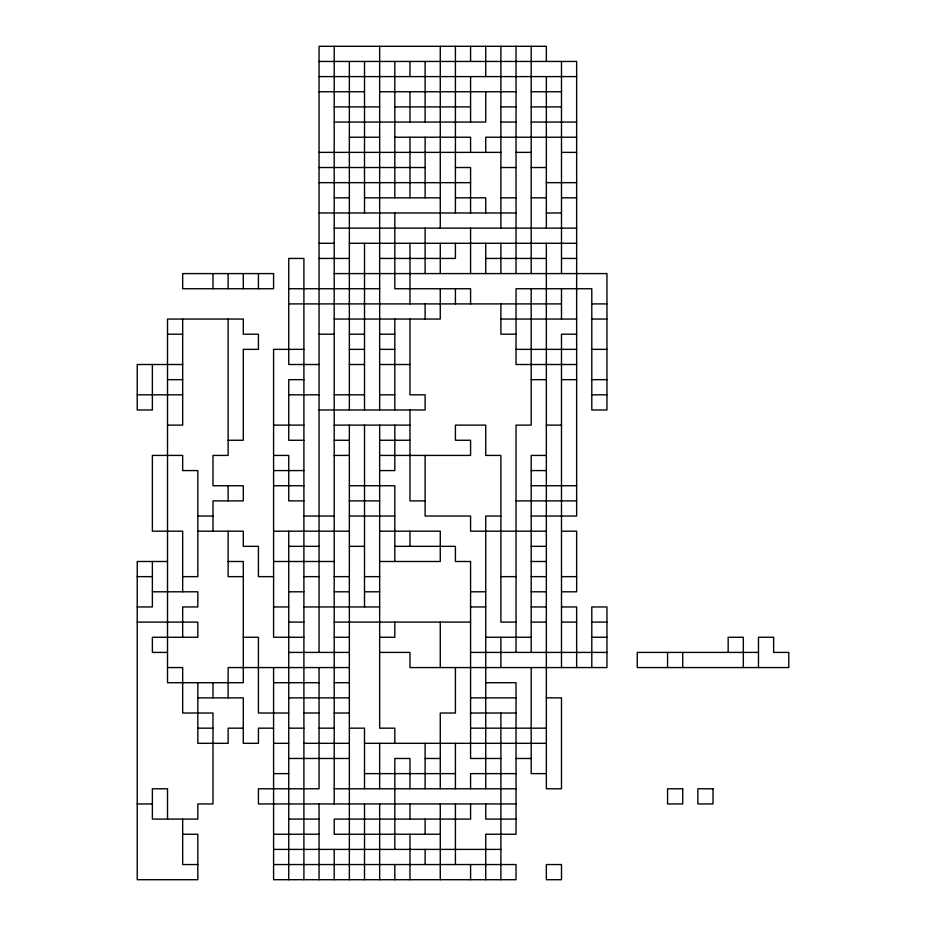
<?xml version="1.0" encoding="UTF-8"?>
<svg xmlns="http://www.w3.org/2000/svg" width="926" height="926" viewBox="0 0 926 926"><rect width="100%" height="100%" fill="white"/><g stroke="black" fill="none" stroke-linecap="round" stroke-linejoin="round"><path stroke-width="1.39" d="M319.053 61.452L576.643 61.452L576.643 516.037L531.188 516.037M319.053 76.603L576.643 76.603M319.053 91.755L364.508 91.755M379.66 91.755L516.037 91.755M531.188 91.755L561.492 91.755M334.205 106.907L379.66 106.907M394.812 106.907L470.582 106.907M500.885 106.907L516.037 106.907M531.188 106.907L561.492 106.907M334.205 122.058L485.733 122.058L485.733 91.755M500.885 122.058L516.037 122.058M531.188 122.058L576.643 122.058M349.357 137.222L379.66 137.222M394.812 137.222L470.582 137.222L470.582 152.373M576.643 137.222L485.733 137.222L485.733 152.373M319.053 152.373L500.885 152.373M516.037 152.373L531.188 152.373M561.492 152.373L576.643 152.373M319.053 167.525L425.115 167.525M455.418 167.525L470.582 167.525L470.582 212.98M500.885 167.525L516.037 167.525M531.188 167.525L546.34 167.525M319.053 182.677L470.582 182.677M546.34 182.677L576.643 182.677M334.205 197.828L349.357 197.828M364.508 197.828L440.267 197.828M455.418 197.828L485.733 197.828L485.733 212.98M500.885 197.828L516.037 197.828M531.188 197.828L546.34 197.828M561.492 197.828L576.643 197.828M319.053 212.98L516.037 212.98M546.34 212.98L561.492 212.98M334.205 228.132L576.643 228.132M319.053 243.283L334.205 243.283M349.357 243.283L576.643 243.283M319.053 258.435L349.357 258.435M379.66 258.435L455.418 258.435L455.418 243.283M485.733 258.435L546.34 258.435M561.492 258.435L576.643 258.435M334.205 273.587L606.947 273.587L606.947 409.963L591.795 409.963L591.795 288.738L516.037 288.738L516.037 364.508L576.643 364.508M288.738 288.738L379.66 288.738M288.738 303.902L561.492 303.902M591.795 303.902L606.947 303.902M334.205 319.053L440.267 319.053L440.267 288.738M500.885 319.053L576.643 319.053M591.795 319.053L606.947 319.053M167.525 334.205L182.677 334.205M319.053 334.205L334.205 334.205M349.357 334.205L364.508 334.205M379.66 334.205L394.812 334.205M516.037 334.205L500.885 334.205L500.885 303.902M576.643 334.205L561.492 334.205L561.492 667.565M303.902 349.357L273.587 349.357L273.587 637.262L303.902 637.262M349.357 349.357L364.508 349.357M379.66 349.357L394.812 349.357M516.037 349.357L576.643 349.357M591.795 349.357L606.947 349.357M182.677 364.508L137.222 364.508L137.222 409.963L152.373 409.963L152.373 364.508M319.053 364.508L288.738 364.508L288.738 258.435L303.902 258.435L303.902 879.7M349.357 364.508L364.508 364.508M379.66 364.508L409.963 364.508M167.525 379.66L182.677 379.66M303.902 379.66L288.738 379.66L288.738 440.267L303.902 440.267M531.188 379.66L546.34 379.66M561.492 379.66L576.643 379.66M591.795 379.66L606.947 379.66M137.222 394.812L182.677 394.812M288.738 394.812L319.053 394.812M334.205 394.812L364.508 394.812M379.66 394.812L394.812 394.812M591.795 394.812L606.947 394.812M319.053 409.963L425.115 409.963L425.115 394.812L409.963 394.812L409.963 319.053M167.525 425.115L182.677 425.115L182.677 319.053M273.587 425.115L303.902 425.115M334.205 425.115L409.963 425.115M546.34 425.115L561.492 425.115M228.132 440.267L243.283 440.267L243.283 349.357L258.435 349.357L258.435 334.205L243.283 334.205L243.283 319.053L167.525 319.053L167.525 682.717L243.283 682.717L243.283 561.492L228.132 561.492M334.205 440.267L349.357 440.267M379.66 440.267L409.963 440.267M273.587 455.418L288.738 455.418L288.738 500.885L303.902 500.885M334.205 455.418L349.357 455.418M379.66 455.418L470.582 455.418L470.582 440.267L455.418 440.267L455.418 425.115L485.733 425.115L485.733 455.418L500.885 455.418L500.885 622.098L516.037 622.098M546.34 455.418L531.188 455.418L531.188 652.413M273.587 470.582L303.902 470.582M379.66 470.582L394.812 470.582L394.812 425.115M531.188 470.582L546.34 470.582M273.587 485.733L303.902 485.733M349.357 485.733L394.812 485.733L394.812 561.492M531.188 485.733L576.643 485.733M349.357 500.885L379.66 500.885M425.115 500.885L409.963 500.885L409.963 409.963M516.037 500.885L576.643 500.885M197.828 516.037L212.98 516.037M303.902 516.037L334.205 516.037M349.357 516.037L394.812 516.037M500.885 516.037L485.733 516.037L485.733 788.778M197.828 531.188L243.283 531.188L243.283 546.34L258.435 546.34L258.435 576.643L273.587 576.643M273.587 531.188L349.357 531.188M379.66 531.188L440.267 531.188L440.267 561.492L379.66 561.492M546.34 531.188L470.582 531.188L470.582 516.037L425.115 516.037L425.115 455.418M561.492 531.188L576.643 531.188L576.643 591.795L561.492 591.795M288.738 546.34L319.053 546.34M349.357 546.34L364.508 546.34M394.812 546.34L455.418 546.34L455.418 561.492L470.582 561.492L470.582 758.475L500.885 758.475M531.188 546.34L546.34 546.34M167.525 561.492L137.222 561.492L137.222 879.7L197.828 879.7L197.828 834.245L182.677 834.245M273.587 561.492L334.205 561.492M531.188 561.492L546.34 561.492M137.222 576.643L152.373 576.643M182.677 576.643L197.828 576.643L197.828 470.582L182.677 470.582L182.677 455.418L152.373 455.418L152.373 531.188L182.677 531.188L182.677 591.795M243.283 576.643L228.132 576.643L228.132 531.188M303.902 576.643L319.053 576.643M334.205 576.643L349.357 576.643M364.508 576.643L379.66 576.643M500.885 576.643L516.037 576.643M531.188 576.643L546.34 576.643M561.492 576.643L576.643 576.643M152.373 591.795L197.828 591.795L197.828 606.947L182.677 606.947L182.677 637.262M288.738 591.795L303.902 591.795M334.205 591.795L349.357 591.795M364.508 591.795L379.66 591.795M470.582 591.795L485.733 591.795M531.188 591.795L546.34 591.795M137.222 606.947L152.373 606.947L152.373 561.492M273.587 606.947L288.738 606.947M303.902 606.947L379.66 606.947M470.582 606.947L485.733 606.947M531.188 606.947L546.34 606.947M561.492 606.947L576.643 606.947L576.643 667.565M137.222 622.098L197.828 622.098L197.828 637.262L152.373 637.262L152.373 652.413L167.525 652.413M288.738 622.098L303.902 622.098M334.205 622.098L470.582 622.098M531.188 622.098L546.34 622.098M561.492 622.098L576.643 622.098M591.795 622.098L606.947 622.098M243.283 637.262L258.435 637.262L258.435 713.02L288.738 713.02M334.205 637.262L349.357 637.262M379.66 637.262L394.812 637.262L394.812 622.098M485.733 637.262L531.188 637.262M591.795 637.262L606.947 637.262M288.738 652.413L349.357 652.413M379.66 652.413L409.963 652.413L409.963 667.565L606.947 667.565L606.947 606.947L591.795 606.947L591.795 667.565M470.582 652.413L606.947 652.413M758.475 652.413L637.262 652.413L637.262 667.565L788.778 667.565L788.778 652.413L773.627 652.413L773.627 637.262L758.475 637.262L758.475 667.565M167.525 667.565L182.677 667.565L182.677 713.02L212.98 713.02L212.98 803.942L197.828 803.942L197.828 819.093L152.373 819.093L152.373 788.778L167.525 788.778L167.525 819.093M349.357 667.565L228.132 667.565L228.132 697.868M273.587 682.717L319.053 682.717M334.205 682.717L349.357 682.717M485.733 682.717L516.037 682.717L516.037 834.245L485.733 834.245L485.733 879.7M197.828 697.868L243.283 697.868L243.283 743.323L258.435 743.323L258.435 728.172L273.587 728.172M288.738 697.868L349.357 697.868M470.582 697.868L516.037 697.868M546.34 697.868L561.492 697.868L561.492 788.778L546.34 788.778L546.34 243.283M303.902 713.02L319.053 713.02M334.205 713.02L349.357 713.02M470.582 713.02L516.037 713.02M197.828 728.172L212.98 728.172M243.283 728.172L228.132 728.172L228.132 743.323L197.828 743.323L197.828 682.717M288.738 728.172L303.902 728.172M319.053 728.172L334.205 728.172M349.357 728.172L364.508 728.172L364.508 788.778M470.582 728.172L546.34 728.172M273.587 743.323L288.738 743.323M303.902 743.323L349.357 743.323M364.508 743.323L546.34 743.323M288.738 758.475L349.357 758.475M425.115 758.475L440.267 758.475M516.037 758.475L531.188 758.475M273.587 773.627L288.738 773.627M364.508 773.627L455.418 773.627M516.037 773.627L470.582 773.627L470.582 788.778M546.34 773.627L531.188 773.627L531.188 667.565M334.205 788.778L516.037 788.778M137.222 803.942L152.373 803.942M516.037 803.942L258.435 803.942L258.435 788.778L319.053 788.778L319.053 667.565M288.738 819.093L319.053 819.093M516.037 819.093L485.733 819.093L485.733 803.942M273.587 834.245L319.053 834.245M440.267 834.245L334.205 834.245L334.205 819.093L470.582 819.093L470.582 803.942M273.587 849.397L500.885 849.397M197.828 864.548L182.677 864.548L182.677 819.093M273.587 864.548L516.037 864.548L516.037 879.7L273.587 879.7L273.587 667.565M743.323 667.565L743.323 637.262L728.172 637.262L728.172 652.413M682.717 652.413L682.717 667.565M667.565 652.413L667.565 667.565M561.492 61.452L561.492 273.587M561.492 288.738L561.492 319.053M546.34 61.452L546.34 46.3L319.053 46.3L319.053 652.413M546.34 76.603L546.34 228.132M531.188 46.3L531.188 273.587M531.188 288.738L531.188 425.115L516.037 425.115L516.037 652.413M516.037 46.3L516.037 273.587M500.885 46.3L500.885 228.132M500.885 243.283L500.885 273.587M500.885 637.262L500.885 667.565M500.885 713.02L500.885 879.7M485.733 46.3L485.733 76.603M485.733 243.283L485.733 273.587M470.582 46.3L470.582 61.452M470.582 76.603L470.582 122.058M470.582 228.132L470.582 273.587M470.582 303.902L470.582 288.738L394.812 288.738L394.812 212.98M470.582 864.548L470.582 879.7M455.418 46.3L455.418 212.98M455.418 288.738L455.418 303.902M455.418 667.565L455.418 713.02L440.267 713.02L440.267 788.778M455.418 743.323L455.418 788.778M455.418 803.942L455.418 864.548M440.267 46.3L440.267 228.132M440.267 243.283L440.267 273.587M440.267 622.098L440.267 667.565M440.267 803.942L440.267 879.7M425.115 61.452L425.115 122.058M425.115 137.222L425.115 197.828M425.115 228.132L425.115 273.587M425.115 303.902L425.115 319.053M425.115 743.323L425.115 788.778M425.115 819.093L425.115 834.245M425.115 849.397L425.115 864.548M409.963 61.452L409.963 76.603M409.963 91.755L409.963 122.058M409.963 137.222L409.963 197.828M409.963 243.283L409.963 303.902M409.963 531.188L409.963 546.34M409.963 788.778L409.963 758.475L394.812 758.475L394.812 849.397M409.963 803.942L409.963 819.093M409.963 834.245L409.963 879.7M394.812 61.452L394.812 197.828M394.812 319.053L394.812 409.963M394.812 743.323L394.812 728.172L379.66 728.172L379.66 425.115M394.812 864.548L394.812 879.7M379.66 46.3L379.66 409.963M379.66 743.323L379.66 788.778M379.66 803.942L379.66 879.7M364.508 61.452L364.508 212.98M364.508 243.283L364.508 409.963M364.508 425.115L364.508 606.947M364.508 803.942L364.508 879.7M349.357 61.452L349.357 409.963M349.357 425.115L349.357 879.7M334.205 46.3L334.205 803.942M334.205 849.397L334.205 879.7M319.053 803.942L319.053 879.7M288.738 531.188L288.738 879.7M258.435 273.587L258.435 288.738M243.283 273.587L243.283 288.738M228.132 273.587L228.132 288.738M228.132 319.053L228.132 455.418L212.98 455.418L212.98 485.733L243.283 485.733L243.283 500.885L212.98 500.885L212.98 531.188M228.132 485.733L228.132 500.885M212.98 273.587L212.98 288.738M212.98 682.717L212.98 697.868M273.587 273.587L182.677 273.587L182.677 288.738L273.587 288.738L273.587 273.587M682.717 788.778L667.565 788.778L667.565 803.942L682.717 803.942L682.717 788.778M713.02 788.778L697.868 788.778L697.868 803.942L713.02 803.942L713.02 788.778M561.492 864.548L546.34 864.548L546.34 879.7L561.492 879.7L561.492 864.548"/></g></svg>
